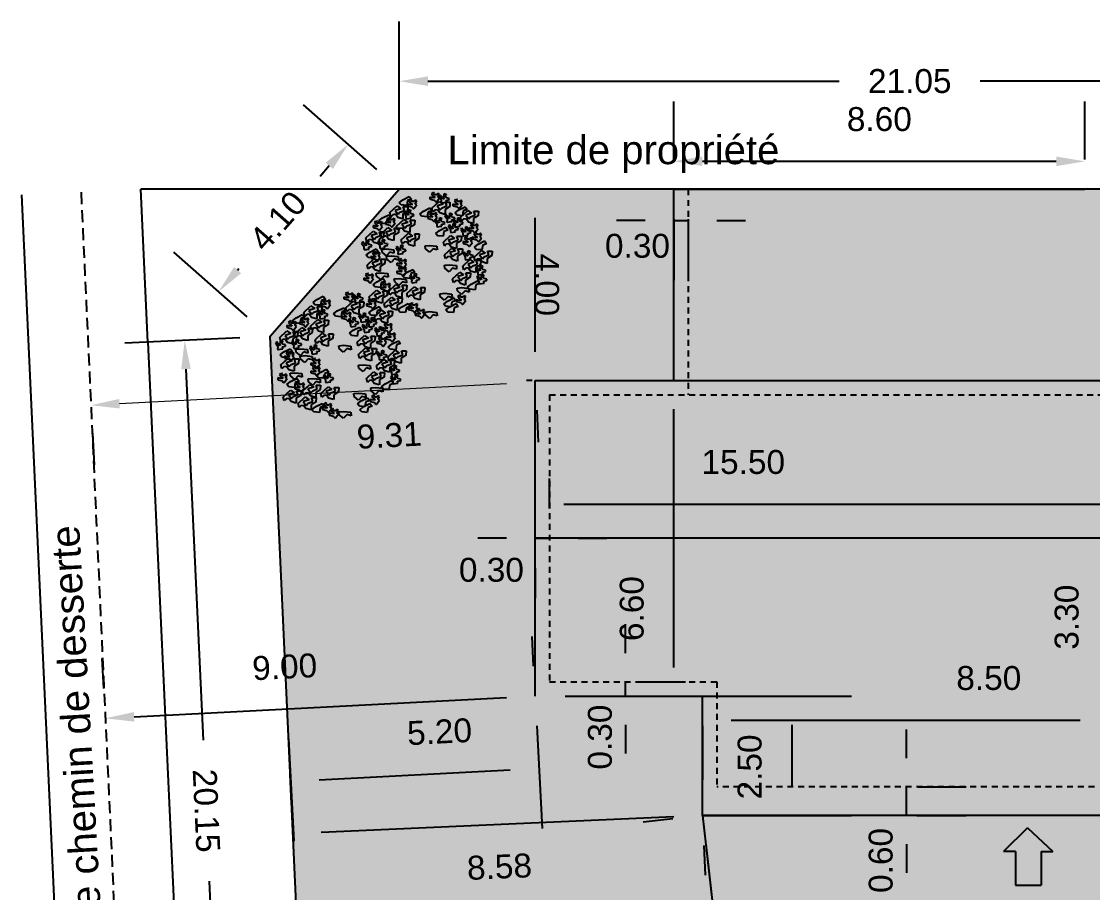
# Model space of a CAD drawing. Header units: millimetres. Extents: x 2334 to 2369.5, y 1686.9 to 1732.1.
# Drawn here: x 2333.99 to 2356.39, y 1713.88 to 1732.11 of the extents above; entities that cross this region are included whole.
import ezdxf

# ---------------------------------------------------------------- set-up
doc = ezdxf.new("R2010")
doc.units = ezdxf.units.MM
doc.linetypes.add('CACHE', pattern=[0.375, 0.25, -0.125])
for name, color, linetype in [('Cotations', 4, 'Continuous'), ('Cotations Lot', 5, 'Continuous'), ('Espaces verts', 82, 'Continuous'), ('LimitesCommunes', 6, 'Continuous'), ('LimitesConstr', 1, 'Continuous'), ('LimitesLot', 5, 'Continuous'), ('Maison', 7, 'Continuous'), ('Texte', 7, 'Continuous')]:
    doc.layers.add(name, color=color, linetype=linetype)
doc.styles.add('Ecriture', font='')
doc.styles.get("Standard").update_dxf_attribs({"font": 'Arial.ttf'})
doc.styles.get('Ecriture').set_extended_font_data('NewsGoth BT')
doc.dimstyles.new('ISO-25', dxfattribs={"dimtxt": 2.5, "dimasz": 2.5, "dimexe": 1.25, "dimexo": 0.625, "dimtad": 1, "dimtxsty": 'Standard', "dimcen": 2.5, "dimadec": 0, "dimazin": 0, "dimtfac": 1, "dimtmove": 0, "dimatfit": 3, "dimfxl": 1, "dimarcsym": 0})
doc.dimstyles.new('Voirie', dxfattribs={"dimtxt": 0.8, "dimasz": 0.6, "dimexe": 0.18, "dimexo": 0.0625, "dimgap": 0, "dimtad": 0, "dimzin": 0, "dimdsep": 46, "dimtxsty": 'Ecriture', "dimcen": 0.04, "dimclrd": 256, "dimclre": 256, "dimclrt": 256, "dimaunit": 2, "dimadec": 3, "dimazin": 0, "dimtfac": 1, "dimtofl": 0, "dimtmove": 0, "dimatfit": 0, "dimfxl": 1, "dimtolj": 1, "dimtzin": 0, "dimlwd": -1, "dimarcsym": 0})

# ---------------------------------------------------------------- blocks, each defined once
blk = doc.blocks.new('*D1')
at = {"layer": 'Defpoints', "color": 0, "transparency": 16777216}
for p in [(2344.731, 1728.595), (2344.734, 1728.595), (2344.734, 1724.595)]:
    blk.add_point(p, dxfattribs=at)
at = {"layer": 'LimitesConstr', "lineweight": -2, "transparency": 16777216}
for p, q in [((2344.672, 1728.595), (2344.551, 1728.595)), ((2344.672, 1724.595), (2344.551, 1724.595))]:
    blk.add_line(p, q, dxfattribs=at)
at = {"layer": 'LimitesConstr', "transparency": 16777216}
blk.add_line((2344.731, 1725.195), (2344.731, 1727.995), dxfattribs=at)
for points in [[(2344.831, 1727.995), (2344.631, 1727.995), (2344.731, 1728.595)], [(2344.831, 1725.195), (2344.631, 1725.195), (2344.731, 1724.595)]]:
    blk.add_solid(points, dxfattribs=at)
at = {"layer": 'LimitesConstr', "transparency": 16777216, "insert": (2344.981, 1726.595), "char_height": 0.5, "attachment_point": 5, "rotation": 270, "style": 'Ecriture'}
blk.add_mtext('\\A1;4.00', dxfattribs=at)
blk = doc.blocks.new('*D2')
at = {"layer": 'Defpoints', "color": 0, "transparency": 16777216}
for p in [(2344.734, 1717.995), (2344.734, 1717.995), (2335.744, 1717.529)]:
    blk.add_point(p, dxfattribs=at)
at = {"layer": 'LimitesConstr', "color": 0, "lineweight": -2, "transparency": 16777216}
for p, q in [((2344.702, 1718.619), (2344.67, 1719.243)), ((2335.712, 1718.153), (2335.679, 1718.777)), ((2336.343, 1717.56), (2344.135, 1717.964))]:
    blk.add_line(p, q, dxfattribs=at)
at = {"layer": 'LimitesConstr', "color": 0, "transparency": 16777216}
for points in [[(2344.13, 1718.064), (2344.14, 1717.864), (2344.734, 1717.995)], [(2336.338, 1717.66), (2336.348, 1717.46), (2335.744, 1717.529)]]:
    blk.add_solid(points, dxfattribs=at)
at = {"layer": 'LimitesConstr', "color": 0, "transparency": 16777216, "insert": (2339.494, 1718.605), "char_height": 0.5, "attachment_point": 5, "rotation": 2.9681}
blk.add_mtext('9.00', dxfattribs=at)
blk = doc.blocks.new('*D3')
at = {"layer": 'Defpoints', "color": 0, "transparency": 16777216}
for p in [(2344.734, 1724.595), (2335.44, 1724.119), (2335.442, 1724.078)]:
    blk.add_point(p, dxfattribs=at)
at = {"layer": 'LimitesConstr', "color": 0, "lineweight": 9, "transparency": 16777216}
blk.add_line((2344.137, 1724.523), (2336.041, 1724.109), dxfattribs=at)
at = {"layer": 'LimitesConstr', "color": 0, "lineweight": -2, "transparency": 16777216}
for p, q in [((2344.766, 1723.971), (2344.8, 1723.306)), ((2335.472, 1723.495), (2335.506, 1722.83))]:
    blk.add_line(p, q, dxfattribs=at)
at = {"layer": 'LimitesConstr', "color": 0, "transparency": 16777216}
for points in [[(2344.132, 1724.623), (2344.142, 1724.424), (2344.737, 1724.554)], [(2336.036, 1724.209), (2336.046, 1724.009), (2335.442, 1724.078)]]:
    blk.add_solid(points, dxfattribs=at)
at = {"layer": 'LimitesConstr', "color": 0, "transparency": 16777216, "insert": (2341.68, 1723.446), "char_height": 0.5, "attachment_point": 5, "rotation": 2.9326}
blk.add_mtext('9.31', dxfattribs=at)
blk = doc.blocks.new('*D5')
at = {"layer": 'Defpoints', "color": 0, "transparency": 16777216}
for p in [(2348.234, 1715.495), (2349.261, 1706.436), (2349.261, 1706.436)]:
    blk.add_point(p, dxfattribs=at)
at = {"layer": 'LimitesConstr', "color": 0, "lineweight": -2, "transparency": 16777216}
for p, q in [((2347.613, 1715.424), (2346.992, 1715.354)), ((2348.302, 1714.899), (2349.193, 1707.032)), ((2349.882, 1706.506), (2350.503, 1706.576))]:
    blk.add_line(p, q, dxfattribs=at)
at = {"layer": 'LimitesConstr', "color": 0, "transparency": 16777216}
for points in [[(2348.401, 1714.91), (2348.203, 1714.887), (2348.234, 1715.495)], [(2349.293, 1707.043), (2349.094, 1707.021), (2349.261, 1706.436)]]:
    blk.add_solid(points, dxfattribs=at)
at = {"layer": 'LimitesConstr', "color": 0, "transparency": 16777216, "insert": (2349.622, 1711.064), "char_height": 0.5, "attachment_point": 5, "rotation": 276.4632}
blk.add_mtext('9.12', dxfattribs=at)
blk = doc.blocks.new('*D7')
at = {"layer": 'Defpoints', "color": 0, "transparency": 16777216}
for p in [(2348.234, 1715.495), (2339.662, 1715.113), (2339.662, 1715.113)]:
    blk.add_point(p, dxfattribs=at)
at = {"layer": 'LimitesConstr', "color": 0, "lineweight": -2, "transparency": 16777216}
for p, q in [((2339.634, 1715.737), (2339.606, 1716.361)), ((2347.635, 1715.468), (2340.261, 1715.139)), ((2348.262, 1714.87), (2348.29, 1714.246))]:
    blk.add_line(p, q, dxfattribs=at)
at = {"layer": 'LimitesConstr', "color": 0, "transparency": 16777216}
for points in [[(2347.631, 1715.568), (2347.639, 1715.368), (2348.234, 1715.495)], [(2340.257, 1715.239), (2340.266, 1715.039), (2339.662, 1715.113)]]:
    blk.add_solid(points, dxfattribs=at)
at = {"layer": 'LimitesConstr', "color": 0, "transparency": 16777216, "insert": (2343.987, 1714.424), "char_height": 0.5, "attachment_point": 5, "rotation": 2.553}
blk.add_mtext('8.58', dxfattribs=at)
blk = doc.blocks.new('*D10')
at = {"layer": 'Cotations', "color": 0, "lineweight": -2, "transparency": 16777216}
for p, q in [((2344.734, 1721.92), (2344.734, 1723.257)), ((2360.234, 1721.92), (2360.234, 1723.257)), ((2345.334, 1722.007), (2359.634, 1722.007))]:
    blk.add_line(p, q, dxfattribs=at)
at = {"layer": 'Cotations', "color": 0, "transparency": 16777216}
for points in [[(2345.334, 1722.107), (2345.334, 1721.907), (2344.734, 1722.007)], [(2359.634, 1722.107), (2359.634, 1721.907), (2360.234, 1722.007)]]:
    blk.add_solid(points, dxfattribs=at)
at = {"layer": 'Defpoints', "color": 0, "transparency": 16777216}
for p in [(2360.234, 1722.007), (2344.734, 1721.295), (2360.234, 1721.295)]:
    blk.add_point(p, dxfattribs=at)
at = {"layer": 'Cotations', "color": 0, "transparency": 16777216, "insert": (2349.087, 1722.887), "char_height": 0.5, "attachment_point": 5}
blk.add_mtext('15.50', dxfattribs=at)
blk = doc.blocks.new('*D11')
at = {"layer": 'Cotations', "color": 0, "lineweight": -2, "transparency": 16777216}
for p, q in [((2348.834, 1717.489), (2356.134, 1717.489)), ((2348.234, 1717.37), (2348.234, 1716.239)), ((2356.734, 1717.37), (2356.734, 1716.239))]:
    blk.add_line(p, q, dxfattribs=at)
at = {"layer": 'Cotations', "color": 0, "transparency": 16777216}
for points in [[(2348.834, 1717.589), (2348.834, 1717.389), (2348.234, 1717.489)], [(2356.134, 1717.589), (2356.134, 1717.389), (2356.734, 1717.489)]]:
    blk.add_solid(points, dxfattribs=at)
at = {"layer": 'Defpoints', "color": 0, "transparency": 16777216}
for p in [(2348.234, 1717.995), (2356.734, 1717.995), (2356.734, 1717.489)]:
    blk.add_point(p, dxfattribs=at)
at = {"layer": 'Cotations', "color": 0, "transparency": 16777216, "insert": (2354.223, 1718.369), "char_height": 0.5, "attachment_point": 5}
blk.add_mtext('8.50', dxfattribs=at)
blk = doc.blocks.new('*D12')
at = {"layer": 'Cotations', "color": 0, "lineweight": -2, "transparency": 16777216}
for p, q in [((2345.359, 1724.595), (2348.884, 1724.595)), ((2347.634, 1718.595), (2347.634, 1723.995)), ((2345.359, 1717.995), (2348.884, 1717.995))]:
    blk.add_line(p, q, dxfattribs=at)
at = {"layer": 'Cotations', "color": 0, "transparency": 16777216}
for points in [[(2347.534, 1723.995), (2347.734, 1723.995), (2347.634, 1724.595)], [(2347.534, 1718.595), (2347.734, 1718.595), (2347.634, 1717.995)]]:
    blk.add_solid(points, dxfattribs=at)
at = {"layer": 'Defpoints', "color": 0, "transparency": 16777216}
for p in [(2344.734, 1724.595), (2347.634, 1724.595), (2344.734, 1717.995)]:
    blk.add_point(p, dxfattribs=at)
at = {"layer": 'Cotations', "color": 0, "transparency": 16777216, "insert": (2346.756, 1719.824), "char_height": 0.5, "attachment_point": 5, "rotation": 90}
blk.add_mtext('6.60', dxfattribs=at)
blk = doc.blocks.new('*D13')
at = {"layer": 'Cotations', "color": 0, "lineweight": -2, "transparency": 16777216}
for p, q in [((2348.256, 1717.995), (2351.354, 1717.995)), ((2350.104, 1717.395), (2350.104, 1716.095)), ((2348.256, 1715.495), (2351.354, 1715.495))]:
    blk.add_line(p, q, dxfattribs=at)
at = {"layer": 'Cotations', "color": 0, "transparency": 16777216}
for points in [[(2350.004, 1717.395), (2350.204, 1717.395), (2350.104, 1717.995)], [(2350.004, 1716.095), (2350.204, 1716.095), (2350.104, 1715.495)]]:
    blk.add_solid(points, dxfattribs=at)
at = {"layer": 'Defpoints', "color": 0, "transparency": 16777216}
for p in [(2347.631, 1717.995), (2347.631, 1715.495), (2350.104, 1715.495)]:
    blk.add_point(p, dxfattribs=at)
at = {"layer": 'Cotations', "color": 0, "transparency": 16777216, "insert": (2349.223, 1716.512), "char_height": 0.5, "attachment_point": 5, "rotation": 90}
blk.add_mtext('2.50', dxfattribs=at)
blk = doc.blocks.new('*D14')
at = {"layer": 'Cotations', "color": 0, "lineweight": -2, "transparency": 16777216}
for p, q in [((2347.634, 1729.22), (2347.634, 1730.429)), ((2356.234, 1729.22), (2356.234, 1730.429)), ((2348.234, 1729.179), (2355.634, 1729.179))]:
    blk.add_line(p, q, dxfattribs=at)
at = {"layer": 'Cotations', "color": 0, "transparency": 16777216}
for points in [[(2348.234, 1729.279), (2348.234, 1729.079), (2347.634, 1729.179)], [(2355.634, 1729.279), (2355.634, 1729.079), (2356.234, 1729.179)]]:
    blk.add_solid(points, dxfattribs=at)
at = {"layer": 'Defpoints', "color": 0, "transparency": 16777216}
for p in [(2356.234, 1729.179), (2347.634, 1728.595), (2356.234, 1728.595)]:
    blk.add_point(p, dxfattribs=at)
at = {"layer": 'Cotations', "color": 0, "transparency": 16777216, "insert": (2351.934, 1730.059), "char_height": 0.5, "attachment_point": 5}
blk.add_mtext('8.60', dxfattribs=at)
blk = doc.blocks.new('*D21')
at = {"layer": 'Cotations', "color": 0, "lineweight": -2, "transparency": 16777216}
for p, q in [((2357.359, 1721.295), (2357.984, 1721.295)), ((2356.734, 1718.595), (2356.734, 1720.695)), ((2357.359, 1717.995), (2357.984, 1717.995))]:
    blk.add_line(p, q, dxfattribs=at)
at = {"layer": 'Cotations', "color": 0, "transparency": 16777216}
for points in [[(2356.634, 1720.695), (2356.834, 1720.695), (2356.734, 1721.295)], [(2356.634, 1718.595), (2356.834, 1718.595), (2356.734, 1717.995)]]:
    blk.add_solid(points, dxfattribs=at)
at = {"layer": 'Defpoints', "color": 0, "transparency": 16777216}
for p in [(2356.734, 1721.295), (2356.734, 1721.295), (2356.734, 1717.995)]:
    blk.add_point(p, dxfattribs=at)
at = {"layer": 'Cotations', "color": 0, "transparency": 16777216, "insert": (2355.854, 1719.645), "char_height": 0.5, "attachment_point": 5, "rotation": 90}
blk.add_mtext('3.30', dxfattribs=at)
blk = doc.blocks.new('*D28')
at = {"layer": 'Defpoints', "color": 0, "transparency": 16777216}
for p in [(2344.734, 1717.995), (2339.541, 1717.726), (2339.62, 1716.205)]:
    blk.add_point(p, dxfattribs=at)
at = {"layer": 'LimitesConstr', "color": 0, "lineweight": -2, "transparency": 16777216}
for p, q in [((2344.767, 1717.371), (2344.878, 1715.226)), ((2339.574, 1717.101), (2339.685, 1714.957)), ((2344.214, 1716.443), (2340.219, 1716.236))]:
    blk.add_line(p, q, dxfattribs=at)
at = {"layer": 'LimitesConstr', "color": 0, "transparency": 16777216}
for points in [[(2344.209, 1716.543), (2344.219, 1716.344), (2344.813, 1716.475)], [(2340.214, 1716.336), (2340.225, 1716.137), (2339.62, 1716.205)]]:
    blk.add_solid(points, dxfattribs=at)
at = {"layer": 'LimitesConstr', "color": 0, "transparency": 16777216, "insert": (2342.734, 1717.248), "char_height": 0.5, "attachment_point": 5, "rotation": 2.9681}
blk.add_mtext('5.20', dxfattribs=at)
blk = doc.blocks.new('*D35')
at = {"layer": 'Cotations Lot', "color": 0, "lineweight": -2, "transparency": 16777216}
for p, q in [((2341.892, 1729.22), (2341.892, 1732.105)), ((2362.942, 1729.22), (2362.942, 1732.105)), ((2342.492, 1730.855), (2351.095, 1730.855)), ((2362.342, 1730.855), (2354.045, 1730.855))]:
    blk.add_line(p, q, dxfattribs=at)
at = {"layer": 'Cotations Lot', "color": 0, "transparency": 16777216}
for points in [[(2342.492, 1730.955), (2342.492, 1730.755), (2341.892, 1730.855)], [(2362.342, 1730.955), (2362.342, 1730.755), (2362.942, 1730.855)]]:
    blk.add_solid(points, dxfattribs=at)
at = {"layer": 'Defpoints', "color": 0, "transparency": 16777216}
for p in [(2341.892, 1730.855), (2341.892, 1728.595), (2362.942, 1728.595)]:
    blk.add_point(p, dxfattribs=at)
at = {"layer": 'Cotations Lot', "color": 0, "transparency": 16777216, "insert": (2352.57, 1730.855), "char_height": 0.5, "attachment_point": 5}
blk.add_mtext('21.05', dxfattribs=at)
blk = doc.blocks.new('*D38')
at = {"layer": 'Cotations Lot', "color": 0, "lineweight": -2, "transparency": 16777216}
for p, q in [((2341.423, 1729.008), (2339.885, 1730.361)), ((2340.427, 1729.084), (2340.234, 1728.865)), ((2338.713, 1725.927), (2337.175, 1727.28)), ((2338.51, 1726.905), (2338.538, 1726.937))]:
    blk.add_line(p, q, dxfattribs=at)
at = {"layer": 'Cotations Lot', "color": 0, "transparency": 16777216}
for points in [[(2340.352, 1729.151), (2340.503, 1729.018), (2340.824, 1729.535)], [(2338.435, 1726.971), (2338.585, 1726.839), (2338.114, 1726.455)]]:
    blk.add_solid(points, dxfattribs=at)
at = {"layer": 'Defpoints', "color": 0, "transparency": 16777216}
for p in [(2340.824, 1729.535), (2341.892, 1728.595), (2339.182, 1725.515)]:
    blk.add_point(p, dxfattribs=at)
at = {"layer": 'Cotations Lot', "color": 0, "transparency": 16777216, "insert": (2339.351, 1727.932), "char_height": 0.5, "attachment_point": 5, "rotation": 48.657}
blk.add_mtext('4.10', dxfattribs=at)
blk = doc.blocks.new('*D39')
at = {"layer": 'Cotations Lot', "color": 0, "lineweight": -2, "transparency": 16777216}
for p, q in [((2338.558, 1725.486), (2336.154, 1725.375)), ((2337.43, 1724.833), (2337.788, 1717.07)), ((2338.303, 1705.904), (2337.924, 1714.123)), ((2339.486, 1705.358), (2337.082, 1705.247))]:
    blk.add_line(p, q, dxfattribs=at)
at = {"layer": 'Cotations Lot', "color": 0, "transparency": 16777216}
for points in [[(2337.53, 1724.838), (2337.33, 1724.829), (2337.403, 1725.433)], [(2338.403, 1705.909), (2338.203, 1705.9), (2338.331, 1705.305)]]:
    blk.add_solid(points, dxfattribs=at)
at = {"layer": 'Defpoints', "color": 0, "transparency": 16777216}
for p in [(2339.182, 1725.515), (2340.11, 1705.387), (2338.331, 1705.305)]:
    blk.add_point(p, dxfattribs=at)
at = {"layer": 'Cotations Lot', "color": 0, "transparency": 16777216, "insert": (2337.856, 1715.597), "char_height": 0.5, "attachment_point": 5, "rotation": 272.6403}
blk.add_mtext('20.15', dxfattribs=at)
blk = doc.blocks.new('BRANCHO1', base_point=(16.66, 36.12))
for p, q in [((16.573, 36.1498), (16.6363, 36.2083)), ((16.6363, 36.2083), (16.6707, 36.1837)), ((16.7024, 36.1683), (16.6909, 36.2022)), ((16.6909, 36.2022), (16.7311, 36.2022)), ((16.7311, 36.2022), (16.7283, 36.1621)), ((16.5817, 36.1159), (16.573, 36.1498)), ((16.5989, 36.1313), (16.5817, 36.1159)), ((16.6219, 36.1344), (16.5989, 36.1313)), ((16.6707, 36.1837), (16.619, 36.1683)), ((16.619, 36.1683), (16.6449, 36.1344)), ((16.642, 36.1067), (16.6219, 36.1344)), ((16.6851, 36.0944), (16.642, 36.1067)), ((16.6449, 36.1344), (16.6622, 36.1529)), ((16.6622, 36.1529), (16.7024, 36.1683)), ((16.7283, 36.1621), (16.688, 36.1375)), ((16.688, 36.1375), (16.688, 36.1005)), ((16.688, 36.1005), (16.6851, 36.0944))]:
    blk.add_line(p, q)
blk = doc.blocks.new('BRANCHO2', base_point=(16.83, 36.07))
for p, q in [((16.7826, 36.0972), (16.8244, 36.1012)), ((16.7857, 36.0721), (16.7826, 36.0972)), ((16.8235, 36.041), (16.7857, 36.0721)), ((16.8534, 36.0726), (16.8235, 36.041)), ((16.8244, 36.1012), (16.8867, 36.0942)), ((16.8887, 36.0624), (16.8534, 36.0726)), ((16.8867, 36.0942), (16.8887, 36.0624))]:
    blk.add_line(p, q)
blk = doc.blocks.new('BRANCHO3', base_point=(16.71, 35.96))
for p, q in [((16.6899, 36.0349), (16.6698, 36.0256)), ((16.6698, 36.0256), (16.687, 36.001)), ((16.6956, 36.0318), (16.6899, 36.0349)), ((16.6927, 36.0165), (16.6956, 36.0318)), ((16.71, 36.0165), (16.6927, 36.0165)), ((16.7301, 36.0288), (16.71, 36.0165)), ((16.7243, 35.9979), (16.7387, 36.0226)), ((16.7387, 36.0226), (16.7301, 36.0288)), ((16.6554, 35.9949), (16.6554, 35.9795)), ((16.6841, 35.9887), (16.6554, 35.9949)), ((16.6554, 35.9795), (16.6812, 35.9733)), ((16.6812, 35.9733), (16.6927, 35.9702)), ((16.7014, 35.9918), (16.6841, 35.9887)), ((16.687, 36.001), (16.7014, 35.9918)), ((16.6927, 35.9702), (16.7071, 35.9548)), ((16.7071, 35.9548), (16.7128, 35.9548)), ((16.7128, 35.9548), (16.7243, 35.9702)), ((16.7387, 35.9887), (16.7243, 35.9979)), ((16.7243, 35.9702), (16.7387, 35.9887))]:
    blk.add_line(p, q)
blk = doc.blocks.new('*D42')
at = {"layer": 'Defpoints', "color": 0, "transparency": 16777216}
for p in [(2347.634, 1728.595), (2347.934, 1728.595), (2347.934, 1727.943)]:
    blk.add_point(p, dxfattribs=at)
at = {"layer": 'LimitesConstr', "color": 0, "lineweight": -2, "transparency": 16777216}
for p, q in [((2347.634, 1727.97), (2347.634, 1726.693)), ((2347.934, 1727.97), (2347.934, 1726.693)), ((2347.034, 1727.943), (2346.434, 1727.943)), ((2347.634, 1727.943), (2347.934, 1727.943)), ((2348.534, 1727.943), (2349.134, 1727.943))]:
    blk.add_line(p, q, dxfattribs=at)
at = {"layer": 'LimitesConstr', "color": 0, "transparency": 16777216}
for points in [[(2347.034, 1728.043), (2347.034, 1727.843), (2347.634, 1727.943)], [(2348.534, 1728.043), (2348.534, 1727.843), (2347.934, 1727.943)]]:
    blk.add_solid(points, dxfattribs=at)
at = {"layer": 'LimitesConstr', "color": 0, "transparency": 16777216, "insert": (2346.874, 1727.409), "char_height": 0.5, "attachment_point": 5}
blk.add_mtext('0.30', dxfattribs=at)
blk = doc.blocks.new('*D43')
at = {"layer": 'Defpoints', "color": 0, "transparency": 16777216}
for p in [(2344.734, 1721.295), (2345.031, 1721.295), (2345.031, 1721.295)]:
    blk.add_point(p, dxfattribs=at)
at = {"layer": 'LimitesConstr', "color": 0, "lineweight": -2, "transparency": 16777216}
for p, q in [((2345.031, 1721.92), (2345.031, 1722.545)), ((2344.134, 1721.295), (2343.534, 1721.295)), ((2344.734, 1721.295), (2345.031, 1721.295)), ((2345.631, 1721.295), (2346.231, 1721.295)), ((2344.734, 1720.67), (2344.734, 1720.045))]:
    blk.add_line(p, q, dxfattribs=at)
at = {"layer": 'LimitesConstr', "color": 0, "transparency": 16777216}
for points in [[(2344.134, 1721.395), (2344.134, 1721.195), (2344.734, 1721.295)], [(2345.631, 1721.395), (2345.631, 1721.195), (2345.031, 1721.295)]]:
    blk.add_solid(points, dxfattribs=at)
at = {"layer": 'LimitesConstr', "color": 0, "transparency": 16777216, "insert": (2343.819, 1720.632), "char_height": 0.5, "attachment_point": 5}
blk.add_mtext('0.30', dxfattribs=at)
blk = doc.blocks.new('*D44')
at = {"layer": 'Defpoints', "color": 0, "transparency": 16777216}
for p in [(2352.114, 1716.095), (2352.499, 1716.095), (2352.092, 1715.495)]:
    blk.add_point(p, dxfattribs=at)
at = {"layer": 'LimitesConstr', "color": 0, "lineweight": -2, "transparency": 16777216}
for p, q in [((2352.499, 1716.695), (2352.499, 1717.295)), ((2352.499, 1715.495), (2352.499, 1716.095)), ((2352.739, 1716.095), (2353.749, 1716.095)), ((2352.717, 1715.495), (2353.749, 1715.495)), ((2352.499, 1714.895), (2352.499, 1714.295))]:
    blk.add_line(p, q, dxfattribs=at)
at = {"layer": 'LimitesConstr', "color": 0, "transparency": 16777216}
for points in [[(2352.399, 1716.695), (2352.599, 1716.695), (2352.499, 1716.095)], [(2352.399, 1714.895), (2352.599, 1714.895), (2352.499, 1715.495)]]:
    blk.add_solid(points, dxfattribs=at)
at = {"layer": 'LimitesConstr', "color": 0, "transparency": 16777216, "insert": (2351.964, 1714.556), "char_height": 0.5, "attachment_point": 5, "rotation": 90}
blk.add_mtext('0.60', dxfattribs=at)
blk = doc.blocks.new('*D45')
at = {"layer": 'Defpoints', "color": 0, "transparency": 16777216}
for p in [(2346.227, 1718.295), (2346.626, 1718.295), (2346.227, 1717.995)]:
    blk.add_point(p, dxfattribs=at)
at = {"layer": 'LimitesConstr', "color": 0, "lineweight": -2, "transparency": 16777216}
for p, q in [((2346.626, 1718.895), (2346.626, 1719.495)), ((2346.626, 1717.995), (2346.626, 1718.295)), ((2346.852, 1718.295), (2347.876, 1718.295)), ((2346.852, 1717.995), (2347.876, 1717.995)), ((2346.626, 1717.395), (2346.626, 1716.795))]:
    blk.add_line(p, q, dxfattribs=at)
at = {"layer": 'LimitesConstr', "color": 0, "transparency": 16777216}
for points in [[(2346.526, 1718.895), (2346.726, 1718.895), (2346.626, 1718.295)], [(2346.526, 1717.395), (2346.726, 1717.395), (2346.626, 1717.995)]]:
    blk.add_solid(points, dxfattribs=at)
at = {"layer": 'LimitesConstr', "color": 0, "transparency": 16777216, "insert": (2346.091, 1717.136), "char_height": 0.5, "attachment_point": 5, "rotation": 90}
blk.add_mtext('0.30', dxfattribs=at)

msp = doc.modelspace()

# ---------------------------------------------------------------- hatches: boundary and pattern name
at = {"true_color": 0x939598, "transparency": 33554508}
h = msp.add_hatch(dxfattribs=at)
h.set_pattern_fill('ANGLE', color=252)
h.set_pattern_definition([(0, (-15.8715, 0.4334), (0, 6.985), [5.08, -1.905]), (90, (-15.8715, 0.4334), (-6.985, 4e-16), [5.08, -1.905])])
h.paths.add_polyline_path([(2355.315, 1714.741), (2355.565, 1714.741), (2355.031, 1715.241), (2354.531, 1714.741), (2354.781, 1714.741), (2354.781, 1714.041), (2355.315, 1714.041)])
at = {"layer": 'Espaces verts', "transparency": 33554508}
h = msp.add_hatch(color=256, dxfattribs=at)
h.dxf.hatch_style = 1
h.paths.add_polyline_path([(2339.182, 1725.515), (2340.11, 1705.387), (2360.08, 1707.676), (2359.453, 1713.693), (2360.382, 1713.792), (2359.934, 1717.995), (2356.734, 1717.995), (2356.734, 1715.495), (2348.234, 1715.495), (2348.234, 1717.995), (2344.734, 1717.995), (2344.734, 1724.595), (2347.634, 1724.595), (2347.634, 1728.595), (2341.892, 1728.595)])
at = {"layer": 'Maison', "true_color": 0x991b1e, "transparency": 33554508}
h = msp.add_hatch(color=244, dxfattribs=at)
h.dxf.hatch_style = 1
h.paths.add_polyline_path([(2360.234, 1724.595), (2344.734, 1724.595), (2344.734, 1721.295), (2360.234, 1721.295)])
h.paths.add_polyline_path([(2360.234, 1721.295), (2344.734, 1721.295), (2344.734, 1717.995), (2348.234, 1717.995), (2348.234, 1715.495), (2356.734, 1715.495), (2356.734, 1717.995), (2360.234, 1717.995)])
h.paths.add_polyline_path([(2356.734, 1728.595), (2347.634, 1728.595), (2347.634, 1724.595), (2356.734, 1724.595)])
h.paths.add_polyline_path([(2363.386, 1724.295), (2360.234, 1724.295), (2360.234, 1718.295), (2364.005, 1718.295)])

# ---------------------------------------------------------------- linework, layer by layer
at = {"transparency": 33554636}
for p, q in [((2355.031, 1715.241), (2354.531, 1714.741)), ((2355.031, 1715.241), (2355.565, 1714.741)), ((2354.781, 1714.741), (2354.531, 1714.741)), ((2354.781, 1714.741), (2354.781, 1714.041)), ((2355.315, 1714.741), (2355.565, 1714.741)), ((2355.315, 1714.741), (2355.315, 1714.041)), ((2354.781, 1714.041), (2355.315, 1714.041))]:
    msp.add_line(p, q, dxfattribs=at)
at = {"layer": 'LimitesCommunes', "transparency": 33554636}
msp.add_line((2333.988, 1728.479), (2335.063, 1705.158), dxfattribs=at)
at = {"layer": 'LimitesCommunes', "linetype": 'CACHE'}
msp.add_line((2335.236, 1728.531), (2336.312, 1705.212), dxfattribs=at)
at = {"layer": 'LimitesCommunes'}
for p, q in [((2341.892, 1728.595), (2336.485, 1728.595)), ((2336.632, 1725.397), (2336.485, 1728.595)), ((2336.632, 1725.397), (2337.561, 1705.269))]:
    msp.add_line(p, q, dxfattribs=at)
at = {"layer": 'LimitesConstr'}
msp.add_line((2348.234, 1715.495), (2349.273, 1706.325), dxfattribs=at)
at = {"layer": 'LimitesLot'}
for p, q in [((2339.182, 1725.515), (2341.892, 1728.595)), ((2362.942, 1728.595), (2341.892, 1728.595)), ((2339.182, 1725.515), (2340.11, 1705.387))]:
    msp.add_line(p, q, dxfattribs=at)
at = {"layer": 'Maison'}
for p, q in [((2347.634, 1728.595), (2356.234, 1728.595)), ((2347.634, 1724.595), (2347.634, 1728.595)), ((2344.734, 1717.995), (2344.734, 1724.595)), ((2344.734, 1724.595), (2360.234, 1724.595)), ((2360.234, 1721.295), (2344.734, 1721.295)), ((2348.234, 1715.495), (2348.234, 1717.995)), ((2348.234, 1717.995), (2348.234, 1717.995)), ((2356.734, 1715.495), (2348.234, 1715.495))]:
    msp.add_line(p, q, dxfattribs=at)
at = {"layer": 'Maison', "linetype": 'CACHE', "ltscale": 0.5, "transparency": 33554636}
for p, q in [((2347.934, 1728.595), (2347.934, 1724.295)), ((2345.031, 1724.295), (2359.934, 1724.295)), ((2345.031, 1724.295), (2345.031, 1718.295)), ((2345.031, 1718.295), (2348.534, 1718.295)), ((2348.534, 1718.295), (2348.534, 1716.095)), ((2356.434, 1716.095), (2348.534, 1716.095))]:
    msp.add_line(p, q, dxfattribs=at)

# ---------------------------------------------------------------- block references
at = {"layer": 'Espaces verts', "transparency": 33554636}
for name, p, xscale, yscale, zscale, rotation in [('BRANCHO2', (2342.021, 1728.322), 2.383188453260404, 2.383188453260404, 2.383188453260404, 33.69006752598447), ('BRANCHO3', (2342.783, 1728.322), 2.383188453260406, 2.383188453260406, 2.383188453260406, 315.0000000000102), ('BRANCHO3', (2342.044, 1727.988), 2.383188453260406, 2.383188453260406, 2.383188453260406, 315.0000000000102), ('BRANCHO2', (2342.45, 1728.083), 2.383188453260404, 2.383188453260404, 2.383188453260404, 33.69006752598447), ('BRANCHO2', (2343.188, 1728.107), 2.383188453260404, 2.383188453260404, 2.383188453260404, 33.69006752598447), ('BRANCHO2', (2341.592, 1727.94), 2.383188453260404, 2.383188453260404, 2.383188453260404, 33.69006752598447), ('BRANCHO3', (2342.688, 1727.821), 2.383188453260406, 2.383188453260406, 2.383188453260406, 315.0000000000102), ('BRANCHO3', (2342.902, 1727.917), 2.383188453260406, 2.383188453260406, 2.383188453260406, 315.0000000000102), ('BRANCHO3', (2343.069, 1727.821), 2.383188453260406, 2.383188453260406, 2.383188453260406, 315.0000000000102), ('BRANCHO2', (2342.783, 1727.678), 2.383188453260404, 2.383188453260404, 2.383188453260404, 33.69006752598447), ('BRANCHO3', (2342.974, 1727.702), 2.383188453260406, 2.383188453260406, 2.383188453260406, 315.0000000000102), ('BRANCHO3', (2343.236, 1727.631), 2.383188453260406, 2.383188453260406, 2.383188453260406, 315.0000000000102), ('BRANCHO3', (2341.163, 1727.345), 2.383188453260406, 2.383188453260406, 2.383188453260406, 315.0000000000102), ('BRANCHO3', (2341.496, 1727.368), 2.383188453260406, 2.383188453260406, 2.383188453260406, 315.0000000000102), ('BRANCHO2', (2343.593, 1727.392), 2.383188453260404, 2.383188453260404, 2.383188453260404, 33.69006752598447), ('BRANCHO2', (2341.329, 1727.225), 2.383188453260404, 2.383188453260404, 2.383188453260404, 33.69006752598447), ('BRANCHO3', (2341.878, 1727.249), 2.383188453260406, 2.383188453260406, 2.383188453260406, 315.0000000000102), ('BRANCHO3', (2343.284, 1727.13), 2.383188453260406, 2.383188453260406, 2.383188453260406, 315.0000000000102), ('BRANCHO2', (2342.092, 1726.796), 2.383188453260404, 2.383188453260404, 2.383188453260404, 33.69006752598447), ('BRANCHO3', (2342.164, 1726.653), 2.383188453260406, 2.383188453260406, 2.383188453260406, 315.0000000000102), ('BRANCHO3', (2343.546, 1726.82), 2.383188453260406, 2.383188453260406, 2.383188453260406, 315.0000000000102), ('BRANCHO3', (2343.57, 1726.63), 2.383188453260406, 2.383188453260406, 2.383188453260406, 315.0000000000102), ('BRANCHO2', (2341.472, 1726.606), 2.383188453260404, 2.383188453260404, 2.383188453260404, 33.69006752598447), ('BRANCHO2', (2343.45, 1726.558), 2.383188453260404, 2.383188453260404, 2.383188453260404, 33.69006752598447), ('BRANCHO3', (2340.982, 1726.233), 2.383188453260406, 2.383188453260406, 2.383188453260406, 315.0000000000102), ('BRANCHO2', (2340.219, 1726.233), 2.383188453260404, 2.383188453260404, 2.383188453260404, 33.69006752598447), ('BRANCHO2', (2341.997, 1726.081), 2.383188453260404, 2.383188453260404, 2.383188453260404, 33.69006752598447), ('BRANCHO2', (2342.95, 1726.201), 2.383188453260404, 2.383188453260404, 2.383188453260404, 33.69006752598447), ('BRANCHO2', (2342.998, 1726.081), 2.383188453260404, 2.383188453260404, 2.383188453260404, 33.69006752598447), ('BRANCHO2', (2339.79, 1725.852), 2.383188453260404, 2.383188453260404, 2.383188453260404, 33.69006752598447), ('BRANCHO3', (2340.243, 1725.9), 2.383188453260406, 2.383188453260406, 2.383188453260406, 315.0000000000102), ('BRANCHO2', (2340.648, 1725.995), 2.383188453260404, 2.383188453260404, 2.383188453260404, 33.69006752598447), ('BRANCHO3', (2340.886, 1725.733), 2.383188453260406, 2.383188453260406, 2.383188453260406, 315.0000000000102), ('BRANCHO3', (2341.101, 1725.828), 2.383188453260406, 2.383188453260406, 2.383188453260406, 315.0000000000102), ('BRANCHO3', (2341.268, 1725.733), 2.383188453260406, 2.383188453260406, 2.383188453260406, 315.0000000000102), ('BRANCHO2', (2341.387, 1726.019), 2.383188453260404, 2.383188453260404, 2.383188453260404, 33.69006752598447), ('BRANCHO2', (2340.982, 1725.59), 2.383188453260404, 2.383188453260404, 2.383188453260404, 33.69006752598447), ('BRANCHO3', (2341.172, 1725.614), 2.383188453260406, 2.383188453260406, 2.383188453260406, 315.0000000000102), ('BRANCHO3', (2341.435, 1725.542), 2.383188453260406, 2.383188453260406, 2.383188453260406, 315.0000000000102), ('BRANCHO3', (2339.361, 1725.256), 2.383188453260406, 2.383188453260406, 2.383188453260406, 315.0000000000102), ('BRANCHO3', (2339.695, 1725.28), 2.383188453260406, 2.383188453260406, 2.383188453260406, 315.0000000000102), ('BRANCHO3', (2340.076, 1725.161), 2.383188453260406, 2.383188453260406, 2.383188453260406, 315.0000000000102), ('BRANCHO2', (2341.792, 1725.304), 2.383188453260404, 2.383188453260404, 2.383188453260404, 33.69006752598447), ('BRANCHO2', (2339.528, 1725.137), 2.383188453260404, 2.383188453260404, 2.383188453260404, 33.69006752598447), ('BRANCHO3', (2341.482, 1725.042), 2.383188453260406, 2.383188453260406, 2.383188453260406, 315.0000000000102), ('BRANCHO2', (2340.291, 1724.708), 2.383188453260404, 2.383188453260404, 2.383188453260404, 33.69006752598447), ('BRANCHO3', (2341.744, 1724.732), 2.383188453260406, 2.383188453260406, 2.383188453260406, 315.0000000000102), ('BRANCHO2', (2339.671, 1724.517), 2.383188453260404, 2.383188453260404, 2.383188453260404, 33.69006752598447), ('BRANCHO3', (2340.362, 1724.565), 2.383188453260406, 2.383188453260406, 2.383188453260406, 315.0000000000102), ('BRANCHO2', (2341.649, 1724.47), 2.383188453260404, 2.383188453260404, 2.383188453260404, 33.69006752598447), ('BRANCHO3', (2341.768, 1724.541), 2.383188453260406, 2.383188453260406, 2.383188453260406, 315.0000000000102), ('BRANCHO2', (2341.149, 1724.112), 2.383188453260404, 2.383188453260404, 2.383188453260404, 33.69006752598447), ('BRANCHO2', (2340.195, 1723.993), 2.383188453260404, 2.383188453260404, 2.383188453260404, 33.69006752598447), ('BRANCHO2', (2341.196, 1723.993), 2.383188453260404, 2.383188453260404, 2.383188453260404, 33.69006752598447)]:
    msp.add_blockref(name, p, dxfattribs=dict(at, xscale=xscale, yscale=yscale, zscale=zscale, rotation=rotation))
at = {"layer": 'Espaces verts', "transparency": 33554636, "xscale": 2.383188453260405, "yscale": 2.383188453260405, "zscale": 2.383188453260405}
for name, p in [('BRANCHO3', (2342.664, 1728.345)), ('BRANCHO1', (2341.901, 1728.036)), ('BRANCHO3', (2342.187, 1728.202)), ('BRANCHO1', (2342.783, 1728.131)), ('BRANCHO3', (2343.141, 1728.202)), ('BRANCHO3', (2341.735, 1727.821)), ('BRANCHO3', (2342.616, 1727.94)), ('BRANCHO1', (2343.379, 1727.94)), ('BRANCHO3', (2341.472, 1727.75)), ('BRANCHO1', (2341.711, 1727.583)), ('BRANCHO1', (2342.044, 1727.75)), ('BRANCHO3', (2343.474, 1727.702)), ('BRANCHO1', (2341.401, 1727.511)), ('BRANCHO1', (2342.14, 1727.464)), ('BRANCHO1', (2343.021, 1727.416)), ('BRANCHO3', (2343.355, 1727.416)), ('BRANCHO3', (2343.546, 1727.511)), ('BRANCHO2', (2341.639, 1727.273)), ('BRANCHO2', (2342.545, 1727.345)), ('BRANCHO1', (2343.045, 1727.154)), ('BRANCHO1', (2343.665, 1727.106)), ('BRANCHO1', (2341.425, 1726.939)), ('BRANCHO3', (2341.425, 1727.106)), ('BRANCHO2', (2341.735, 1727.13)), ('BRANCHO3', (2341.973, 1726.963)), ('BRANCHO1', (2343.427, 1726.916)), ('BRANCHO2', (2341.52, 1726.773)), ('BRANCHO3', (2341.973, 1726.796)), ('BRANCHO2', (2342.95, 1726.939)), ('BRANCHO1', (2343.212, 1726.653)), ('BRANCHO3', (2341.282, 1726.653)), ('BRANCHO3', (2341.639, 1726.463)), ('BRANCHO2', (2341.901, 1726.653)), ('BRANCHO3', (2340.863, 1726.257)), ('BRANCHO1', (2341.472, 1726.272)), ('BRANCHO1', (2341.878, 1726.391)), ('BRANCHO1', (2342.259, 1726.344)), ('BRANCHO2', (2342.855, 1726.344)), ('BRANCHO2', (2343.212, 1726.463)), ('BRANCHO3', (2340.386, 1726.114)), ('BRANCHO1', (2340.982, 1726.043)), ('BRANCHO3', (2341.339, 1726.114)), ('BRANCHO1', (2341.782, 1726.129)), ('BRANCHO3', (2342.211, 1726.034)), ('BRANCHO3', (2343.212, 1726.201)), ('BRANCHO1', (2340.1, 1725.947)), ('BRANCHO3', (2340.815, 1725.852)), ('BRANCHO1', (2341.578, 1725.852)), ('BRANCHO3', (2342.354, 1725.915)), ('BRANCHO2', (2342.545, 1725.962)), ('BRANCHO3', (2339.671, 1725.661)), ('BRANCHO3', (2339.933, 1725.733)), ('BRANCHO1', (2340.243, 1725.661)), ('BRANCHO3', (2341.673, 1725.614)), ('BRANCHO1', (2339.599, 1725.423)), ('BRANCHO1', (2339.909, 1725.495)), ('BRANCHO1', (2340.338, 1725.375)), ('BRANCHO1', (2341.22, 1725.328)), ('BRANCHO3', (2341.554, 1725.328)), ('BRANCHO3', (2341.744, 1725.423)), ('BRANCHO2', (2340.743, 1725.256)), ('BRANCHO1', (2339.623, 1724.851)), ('BRANCHO3', (2339.623, 1725.018)), ('BRANCHO2', (2339.838, 1725.185)), ('BRANCHO2', (2339.933, 1725.042)), ('BRANCHO3', (2340.171, 1724.875)), ('BRANCHO1', (2341.244, 1725.066)), ('BRANCHO1', (2341.863, 1725.018)), ('BRANCHO3', (2340.171, 1724.708)), ('BRANCHO2', (2341.149, 1724.851)), ('BRANCHO1', (2341.625, 1724.827)), ('BRANCHO3', (2339.48, 1724.565)), ('BRANCHO2', (2339.719, 1724.684)), ('BRANCHO2', (2340.1, 1724.565)), ('BRANCHO1', (2341.411, 1724.565)), ('BRANCHO1', (2339.671, 1724.184)), ('BRANCHO3', (2339.838, 1724.374)), ('BRANCHO1', (2340.076, 1724.303)), ('BRANCHO1', (2340.457, 1724.255)), ('BRANCHO2', (2341.411, 1724.374)), ('BRANCHO1', (2339.981, 1724.041)), ('BRANCHO2', (2341.053, 1724.255)), ('BRANCHO3', (2341.411, 1724.112)), ('BRANCHO3', (2340.41, 1723.946)), ('BRANCHO3', (2340.553, 1723.826)), ('BRANCHO2', (2340.743, 1723.874))]:
    msp.add_blockref(name, p, dxfattribs=at)

# ---------------------------------------------------------------- texts
at = {"layer": 'Texte', "insert": (2342.901, 1729.719), "char_height": 0.6, "attachment_point": 1}
msp.add_mtext_dynamic_manual_height_columns('Limite de propriété', width=14.37275, gutter_width=12.5, heights=[2.279], dxfattribs=at)
at = {"layer": 'Texte', "insert": (2335.101, 1712.568), "char_height": 0.6, "attachment_point": 1, "rotation": 93.2205}
msp.add_mtext_dynamic_manual_height_columns('Axe chemin de desserte', width=14.37275, gutter_width=12.5, heights=[2.279], dxfattribs=at)

# ---------------------------------------------------------------- dimensions: what is measured, and where the dimension line sits
at = {"layer": 'Cotations'}
for base, p1, p2, picture, middle in [((2356.234, 1729.179), (2347.634, 1728.595), (2356.234, 1728.595), '*D14', (2351.934, 1729.179)), ((2356.734, 1717.489), (2348.234, 1717.995), (2356.734, 1717.995), '*D11', (2354.223, 1717.489))]:
    dim = msp.add_linear_dim(base=base, p1=p1, p2=p2, dimstyle='ISO-25', override={"dimtxt": 0.5, "dimasz": 0.6, "dimzin": 0, "dimdsep": 46}, dxfattribs=at)
    dim.commit()
    dim.dimension.update_dxf_attribs({"geometry": picture, "text_midpoint": middle, "dimtype": 160})
for base, p1, p2, angle, picture, middle, dimtype in [((2347.634, 1724.595), (2344.734, 1717.995), (2344.734, 1724.595), 90, '*D12', (2347.634, 1719.824), 161), ((2360.234, 1722.007), (2344.734, 1721.295), (2360.234, 1721.295), 360, '*D10', (2349.087, 1722.007), 161), ((2356.734, 1721.295), (2356.734, 1717.995), (2356.734, 1721.295), 90, '*D21', (2356.734, 1719.645), 161), ((2350.104, 1715.495), (2347.631, 1717.995), (2347.631, 1715.495), 90, '*D13', (2350.104, 1716.512), 160)]:
    dim = msp.add_linear_dim(base=base, p1=p1, p2=p2, angle=angle, dimstyle='ISO-25', override={"dimtxt": 0.5, "dimasz": 0.6, "dimzin": 0, "dimdsep": 46}, dxfattribs=at)
    dim.commit()
    dim.dimension.update_dxf_attribs({"geometry": picture, "text_midpoint": middle, "dimtype": dimtype})
at = {"layer": 'Cotations Lot', "transparency": 33554636}
dim = msp.add_linear_dim(base=(2341.892, 1730.855), p1=(2362.942, 1728.595), p2=(2341.892, 1728.595), dimstyle='ISO-25', override={"dimtxt": 0.5, "dimasz": 0.6, "dimzin": 0, "dimdsep": 46, "dimtmove": 2}, dxfattribs=at)
dim.commit()
dim.dimension.update_dxf_attribs({"geometry": '*D35', "text_midpoint": (2352.57, 1730.855), "dimtype": 160})
for base, p2, angle, picture, middle in [((2340.824, 1729.535), (2341.892, 1728.595), 48.657, '*D38', (2339.351, 1727.932)), ((2338.331, 1705.305), (2340.11, 1705.387), 272.6403, '*D39', (2337.856, 1715.597))]:
    dim = msp.add_linear_dim(base=base, p1=(2339.182, 1725.515), p2=p2, angle=angle, dimstyle='ISO-25', override={"dimtxt": 0.5, "dimasz": 0.6, "dimzin": 0, "dimdsep": 46, "dimtmove": 2}, dxfattribs=at)
    dim.commit()
    dim.dimension.update_dxf_attribs({"geometry": picture, "text_midpoint": middle, "dimtype": 161})
at = {"layer": 'LimitesConstr'}
for base, p1, p2, angle, dimstyle, override, picture, middle, dimtype in [((2344.731, 1728.595), (2344.734, 1724.595), (2344.734, 1728.595), 90, 'Voirie', {"dimtxt": 0.5, "dimtad": 1}, '*D1', (2344.731, 1726.595), 160), ((2335.442, 1724.078), (2344.734, 1724.595), (2335.44, 1724.119), 182.9326, 'ISO-25', {"dimtxt": 0.5, "dimasz": 0.6, "dimdsep": 46, "dimtmove": 2, "dimlwd": 9}, '*D3', (2341.68, 1723.446), 161), ((2344.734, 1717.995), (2335.744, 1717.529), (2344.734, 1717.995), 2.9681, 'ISO-25', {"dimtxt": 0.5, "dimasz": 0.6, "dimzin": 0, "dimdsep": 46}, '*D2', (2339.54, 1717.725), 161)]:
    dim = msp.add_linear_dim(base=base, p1=p1, p2=p2, angle=angle, dimstyle=dimstyle, override=override, dxfattribs=at)
    dim.commit()
    dim.dimension.update_dxf_attribs({"geometry": picture, "text_midpoint": middle, "dimtype": dimtype})
at = {"layer": 'LimitesConstr', "transparency": 33554636}
for base, p1, p2, picture, middle in [((2347.934, 1727.943), (2347.634, 1728.595), (2347.934, 1728.595), '*D42', (2346.874, 1727.409)), ((2345.031, 1721.295), (2344.734, 1721.295), (2345.031, 1721.295), '*D43', (2343.819, 1720.632))]:
    dim = msp.add_linear_dim(base=base, p1=p1, p2=p2, dimstyle='ISO-25', override={"dimtxt": 0.5, "dimasz": 0.6, "dimzin": 0, "dimdsep": 46, "dimtmove": 2}, dxfattribs=at)
    dim.commit()
    dim.dimension.update_dxf_attribs({"geometry": picture, "text_midpoint": middle, "dimtype": 160})
for base, p1, p2, angle, override, picture, middle, dimtype in [((2346.626, 1718.295), (2346.227, 1717.995), (2346.227, 1718.295), 90, {"dimtxt": 0.5, "dimasz": 0.6, "dimzin": 0, "dimdsep": 46, "dimtmove": 2}, '*D45', (2346.091, 1717.136), 160), ((2339.62, 1716.205), (2344.734, 1717.995), (2339.541, 1717.726), 182.9681, {"dimtxt": 0.5, "dimasz": 0.6, "dimzin": 0, "dimdsep": 46}, '*D28', (2342.78, 1716.369), 161), ((2352.499, 1716.095), (2352.092, 1715.495), (2352.114, 1716.095), 90, {"dimtxt": 0.5, "dimasz": 0.6, "dimzin": 0, "dimdsep": 46, "dimtmove": 2}, '*D44', (2351.964, 1714.556), 160)]:
    dim = msp.add_linear_dim(base=base, p1=p1, p2=p2, angle=angle, dimstyle='ISO-25', override=override, dxfattribs=at)
    dim.commit()
    dim.dimension.update_dxf_attribs({"geometry": picture, "text_midpoint": middle, "dimtype": dimtype})
at = {"layer": 'LimitesConstr'}
for p2, override, picture, middle in [((2339.662, 1715.113), {"dimtxt": 0.5, "dimasz": 0.6, "dimtad": 4, "dimdsep": 46}, '*D7', (2343.987, 1714.424)), ((2349.261, 1706.436), {"dimtxt": 0.5, "dimasz": 0.6, "dimdsep": 46}, '*D5', (2349.622, 1711.064))]:
    dim = msp.add_aligned_dim(p1=(2348.234, 1715.495), p2=p2, distance=0, dimstyle='ISO-25', override=override, dxfattribs=at)
    dim.commit()
    dim.dimension.update_dxf_attribs({"geometry": picture, "text_midpoint": middle})

doc.saveas('drawing.dxf')
